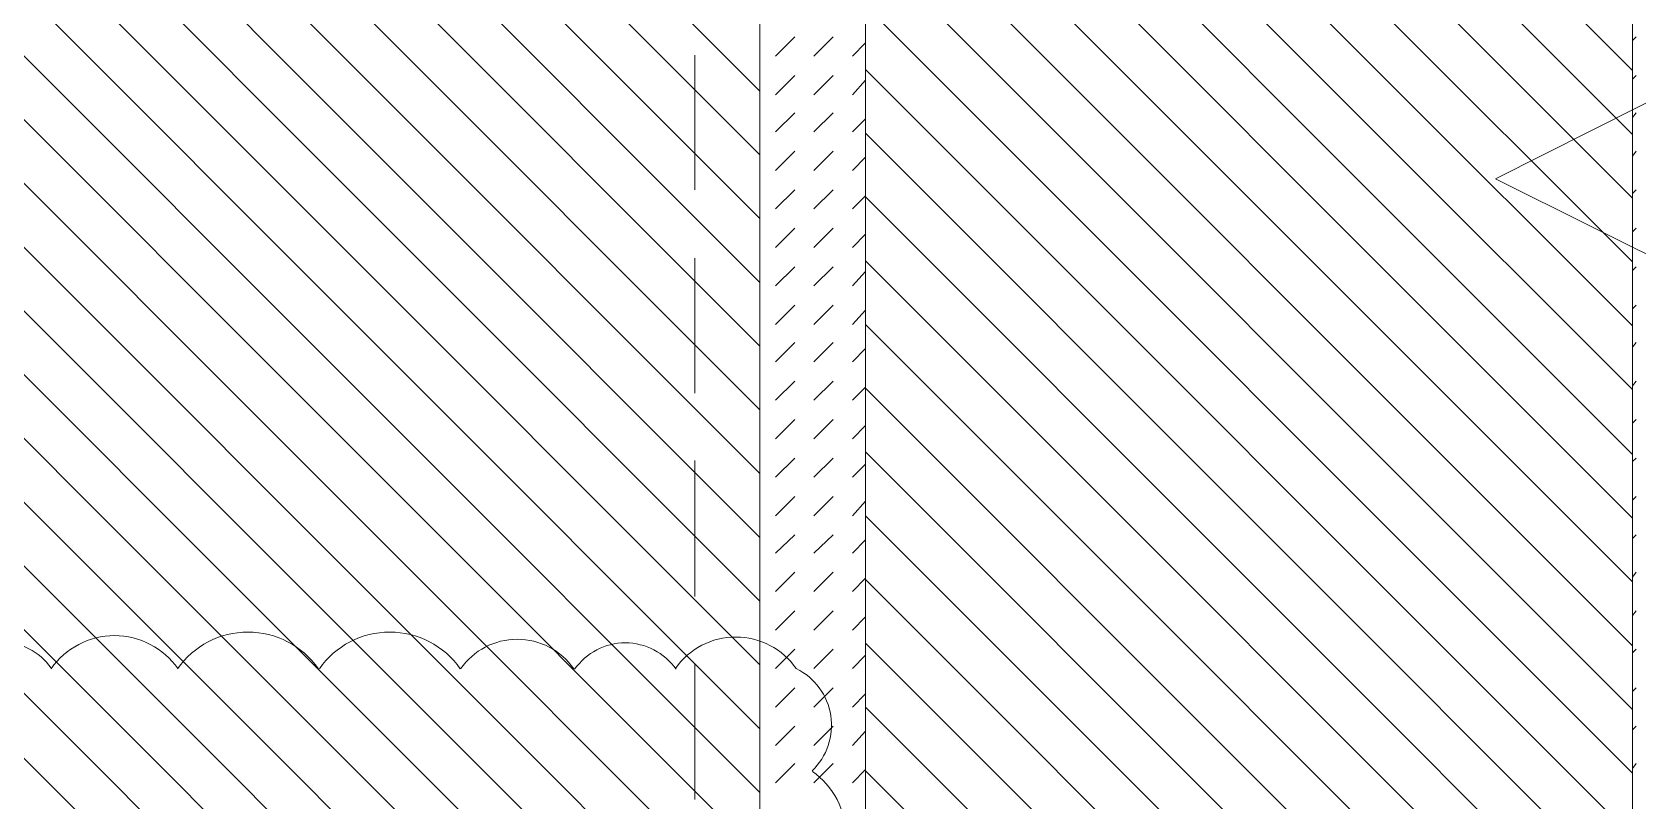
# Model space of a CAD drawing. Header units: millimetres. Extents: x -356862 to 418287, y 0 to 839748.
# Drawn here: x 349183 to 352011, y 783044 to 784397 of the extents above; entities that cross this region are included whole.
import ezdxf

# ---------------------------------------------------------------- set-up
doc = ezdxf.new("R2010")
doc.units = ezdxf.units.MM
doc.layers.add('PDF _Геометрия', color=7, linetype='Continuous', true_color=0xbababa)

msp = doc.modelspace()

# ---------------------------------------------------------------- linework, layer by layer
at = {"layer": 'PDF _Геометрия', "color": 7, "lineweight": 9}
for points in [[(341948.5227, 787267.5224), (341948.5227, 787449.5788), (341948.5227, 786490.607), (352001.8493, 786490.607), (352001.8493, 787449.5788), (352001.8493, 776246.7562)], [(350651.2445, 786583.7522), (350651.2445, 786490.607), (350651.2445, 779367.1191)], [(350350.6397, 784356.7361), (350350.6397, 784119.6393)], [(350350.6397, 783998.974), (350350.6397, 783761.8772)], [(350350.6397, 783643.3288), (350350.6397, 783404.1151)], [(350350.6397, 783285.5667), (350350.6397, 783046.353)]]:
    msp.add_lwpolyline(points, dxfattribs=at)
at = {"layer": 'PDF _Геометрия', "color": 7, "lineweight": 13}
msp.add_lwpolyline([(342062.8372, 786490.607), (350464.9542, 786490.607), (350464.9542, 782669.5385), (342062.8372, 782669.5385)], close=True, dxfattribs=at)
at = {"layer": 'PDF _Геометрия', "color": 161, "lineweight": 9, "true_color": 0x7f9fff}
for points in [[(349618.18, 782669.5385), (345799.2284, 786490.607)], [(349732.4945, 782669.5385), (345911.4259, 786490.607)], [(349844.6921, 782669.5385), (346023.6235, 786490.607)], [(349956.8897, 782669.5385), (346135.8211, 786490.607)], [(350069.0872, 782669.5385), (346248.0187, 786490.607)], [(350181.2848, 782669.5385), (346360.2163, 786490.607)], [(350293.4824, 782669.5385), (346472.4138, 786490.607)], [(350405.68, 782669.5385), (346584.6114, 786490.607)], [(350464.9542, 782722.4619), (346696.809, 786490.607)], [(350464.9542, 782834.6594), (346809.0066, 786490.607)], [(350464.9542, 782946.857), (346921.2042, 786490.607)], [(350464.9542, 783059.0546), (347033.4018, 786490.607)], [(350464.9542, 783171.2522), (347145.5993, 786490.607)], [(350464.9542, 783283.4498), (347257.7969, 786490.607)], [(350464.9542, 783395.6474), (347369.9945, 786490.607)], [(350464.9542, 783507.8449), (347482.1921, 786490.607)], [(350464.9542, 783620.0425), (347594.3897, 786490.607)], [(350464.9542, 783732.2401), (347706.5872, 786490.607)], [(350464.9542, 783844.4377), (347818.7848, 786490.607)], [(350464.9542, 783956.6353), (347930.9824, 786490.607)], [(350464.9542, 784068.8328), (348043.18, 786490.607)], [(350464.9542, 784181.0304), (348155.3776, 786490.607)], [(350464.9542, 784293.228), (348267.5751, 786490.607)], [(352001.8493, 784329.2159), (350651.2445, 785679.8207)], [(352001.8493, 784217.0183), (350651.2445, 785567.6232)], [(352001.8493, 784104.8207), (350651.2445, 785455.4256)], [(352001.8493, 783992.6232), (350651.2445, 785341.1111)], [(352001.8493, 783880.4256), (350651.2445, 785228.9135)], [(352001.8493, 783768.228), (350651.2445, 785116.7159)], [(352001.8493, 783653.9135), (350651.2445, 785004.5183)], [(352001.8493, 783541.7159), (350651.2445, 784892.3207)], [(352001.8493, 783429.5183), (350651.2445, 784780.1232)], [(352001.8493, 783317.3207), (350651.2445, 784667.9256)], [(352001.8493, 783205.1232), (350651.2445, 784555.728)], [(352001.8493, 783092.9256), (350651.2445, 784443.5304)], [(352001.8493, 782980.728), (350651.2445, 784331.3328)], [(352001.8493, 782868.5304), (350651.2445, 784219.1353)], [(352001.8493, 782756.3328), (350651.2445, 784106.9377)], [(352001.8493, 782644.1353), (350651.2445, 783994.7401)], [(352001.8493, 782531.9377), (350651.2445, 783882.5425)], [(352001.8493, 782419.7401), (350651.2445, 783770.3449)], [(352001.8493, 782307.5425), (350651.2445, 783658.1474)], [(352001.8493, 782195.3449), (350651.2445, 783545.9498)], [(352001.8493, 782083.1474), (350651.2445, 783433.7522)], [(352001.8493, 781970.9498), (350651.2445, 783321.5546)], [(352001.8493, 781858.7522), (350651.2445, 783209.357)], [(352001.8493, 781746.5546), (350651.2445, 783097.1594)]]:
    msp.add_lwpolyline(points, dxfattribs=at)
at = {"layer": 'PDF _Геометрия', "lineweight": 18}
for points in [[(350492.4743, 784354.6191), (350526.3453, 784388.4901)], [(350560.2163, 784354.6191), (350594.0872, 784388.4901)], [(352001.8493, 784382.1393), (352008.2001, 784388.4901)], [(350627.9582, 784354.6191), (350651.2445, 784377.9054)], [(350492.4743, 784286.8772), (350526.3453, 784320.7482)], [(350560.2163, 784286.8772), (350594.0872, 784320.7482)], [(350627.9582, 784286.8772), (350651.2445, 784312.2804)], [(352001.8493, 784314.3974), (352008.2001, 784320.7482)], [(350492.4743, 784221.2522), (350526.3453, 784255.1232)], [(350560.2163, 784221.2522), (350594.0872, 784255.1232)], [(350627.9582, 784221.2522), (350651.2445, 784244.5385)], [(352001.8493, 784246.6554), (352008.2001, 784255.1232)], [(350492.4743, 784153.5103), (350526.3453, 784187.3812)], [(350560.2163, 784153.5103), (350594.0872, 784187.3812)], [(352001.8493, 784178.9135), (352008.2001, 784187.3812)], [(350627.9582, 784153.5103), (350651.2445, 784176.7965)], [(350492.4743, 784085.7683), (350526.3453, 784119.6393)], [(350560.2163, 784085.7683), (350594.0872, 784119.6393)], [(350627.9582, 784085.7683), (350651.2445, 784109.0546)], [(352001.8493, 784113.2885), (352008.2001, 784119.6393)], [(350492.4743, 784018.0264), (350526.3453, 784051.8974)], [(350560.2163, 784018.0264), (350594.0872, 784051.8974)], [(350627.9582, 784018.0264), (350651.2445, 784041.3127)], [(352001.8493, 784045.5465), (352008.2001, 784051.8974)], [(350492.4743, 783950.2844), (350526.3453, 783984.1554)], [(350560.2163, 783950.2844), (350594.0872, 783984.1554)], [(350627.9582, 783950.2844), (350651.2445, 783975.6877)], [(352001.8493, 783977.8046), (352008.2001, 783984.1554)], [(350492.4743, 783882.5425), (350526.3453, 783916.4135)], [(350560.2163, 783882.5425), (350594.0872, 783916.4135)], [(350627.9582, 783882.5425), (350651.2445, 783907.9457)], [(352001.8493, 783910.0627), (352008.2001, 783916.4135)], [(350492.4743, 783816.9175), (350526.3453, 783850.7885)], [(350560.2163, 783816.9175), (350594.0872, 783850.7885)], [(352001.8493, 783842.3207), (352008.2001, 783850.7885)], [(350627.9582, 783816.9175), (350651.2445, 783840.2038)], [(350492.4743, 783749.1756), (350526.3453, 783783.0465)], [(350560.2163, 783749.1756), (350594.0872, 783783.0465)], [(350627.9582, 783749.1756), (350651.2445, 783772.4619)], [(352001.8493, 783774.5788), (352008.2001, 783783.0465)], [(350492.4743, 783681.4336), (350526.3453, 783715.3046)], [(350560.2163, 783681.4336), (350594.0872, 783715.3046)], [(350627.9582, 783681.4336), (350651.2445, 783704.7199)], [(352001.8493, 783708.9538), (352008.2001, 783715.3046)], [(350492.4743, 783613.6917), (350526.3453, 783647.5627)], [(350560.2163, 783613.6917), (350594.0872, 783647.5627)], [(352001.8493, 783641.2119), (352008.2001, 783647.5627)], [(350627.9582, 783613.6917), (350651.2445, 783636.978)], [(350492.4743, 783545.9498), (350526.3453, 783579.8207)], [(350560.2163, 783545.9498), (350594.0872, 783579.8207)], [(350627.9582, 783545.9498), (350651.2445, 783571.353)], [(352001.8493, 783573.4699), (352008.2001, 783579.8207)], [(350492.4743, 783480.3248), (350526.3453, 783512.0788)], [(350560.2163, 783480.3248), (350594.0872, 783512.0788)], [(350627.9582, 783480.3248), (350651.2445, 783503.6111)], [(352001.8493, 783505.728), (352008.2001, 783512.0788)], [(350492.4743, 783412.5828), (350526.3453, 783446.4538)], [(350560.2163, 783412.5828), (350594.0872, 783446.4538)], [(350627.9582, 783412.5828), (350651.2445, 783435.8691)], [(352001.8493, 783437.9861), (352008.2001, 783446.4538)], [(350492.4743, 783344.8409), (350526.3453, 783378.7119)], [(350560.2163, 783344.8409), (350594.0872, 783378.7119)], [(350627.9582, 783344.8409), (350651.2445, 783368.1272)], [(352001.8493, 783370.2441), (352008.2001, 783378.7119)], [(350492.4743, 783277.099), (350526.3453, 783310.9699)], [(350560.2163, 783277.099), (350594.0872, 783310.9699)], [(352001.8493, 783304.6191), (352008.2001, 783310.9699)], [(350627.9582, 783277.099), (350651.2445, 783300.3853)], [(350492.4743, 783209.357), (350526.3453, 783243.228)], [(350560.2163, 783209.357), (350594.0872, 783243.228)], [(350627.9582, 783209.357), (350651.2445, 783232.6433)], [(352001.8493, 783236.8772), (352008.2001, 783243.228)], [(350492.4743, 783141.6151), (350526.3453, 783175.4861)], [(350560.2163, 783141.6151), (350594.0872, 783175.4861)], [(350627.9582, 783141.6151), (350651.2445, 783167.0183)], [(352001.8493, 783169.1353), (352008.2001, 783175.4861)], [(350492.4743, 783075.9901), (350526.3453, 783109.8611)], [(350560.2163, 783075.9901), (350594.0872, 783109.8611)], [(352001.8493, 783101.3933), (352008.2001, 783109.8611)], [(350627.9582, 783075.9901), (350651.2445, 783099.2764)]]:
    msp.add_lwpolyline(points, dxfattribs=at)
at = {"layer": 'PDF _Геометрия', "color": 1, "lineweight": 5}
msp.add_lwpolyline([(352101.3453, 783969.3369), (352101.3453, 784310.1635), (351760.5187, 784138.6917)], close=True, dxfattribs=at)
at = {"layer": 'PDF _Геометрия', "color": 1, "lineweight": 20}
msp.add_lwpolyline([(350556.848, 783096.977, 0.520539951), (350529.0967, 783276.9239, 0.520539929), (350316.1637, 783277.3173)], format="xyb", dxfattribs=at)
for centre, radius, start, end in [((349328.3062, 783198.4041), 136.5424, 35.0024432, 144.9975568), ((349563.2969, 783189.9364), 151.3609, 35.0024391, 144.9975609), ((349813.1039, 783189.9364), 151.3609, 35.0024391, 144.9975609), ((349127.1909, 783215.3396), 109.0222, 35.0024326, 144.9975674), ((350037.5119, 783206.8718), 121.7238, 35.0024452, 144.9975548), ((350228.0404, 783213.2227), 109.0222, 35.0024326, 144.9975674), ((350477.8517, 782982.4681), 138.6593, 305.0024444, 54.9975556)]:
    msp.add_arc(centre, radius, start, end, dxfattribs=at)

doc.saveas('drawing.dxf')
